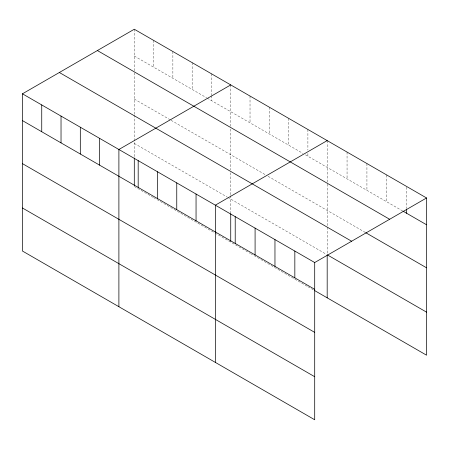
<?xml version="1.0" encoding="UTF-8"?>
<svg xmlns="http://www.w3.org/2000/svg" width="449" height="449" viewBox="0 0 449 449"><rect width="100%" height="100%" fill="white"/><g stroke="black" fill="none" stroke-linecap="round" stroke-linejoin="round"><path stroke-width="0.34" stroke-dasharray="2.25 1.68" d="M134.296 56.03L206.624 97.792M207.23 98.14L303.069 153.474M305.483 154.866L402.461 210.856M134.296 99.072L170.463 119.95M171.063 120.298L265.701 174.936M268.109 176.328L365.121 232.341M134.296 143.416L227.121 197.01M227.722 197.358L325.98 254.083M134.296 186.458L152.98 197.251M153.58 197.599L214.465 232.745M215.065 233.093L250.026 253.281M250.632 253.629L307.29 286.339M307.896 286.687L313.924 290.166M406.676 187.182L406.676 208.476M386.802 175.02L386.802 201.814M366.928 163.548L366.928 190.342M347.055 152.071L347.055 178.865M327.181 140.599L327.181 183.36M327.181 184.056L327.181 254.089M307.896 129.464L307.896 150.073M307.896 153.507L307.896 156.258M288.606 118.323L288.606 145.117M269.316 107.188L269.316 133.982M250.026 96.052L250.026 122.846M230.735 84.917L230.735 126.287M230.735 129.065L230.735 169.997M230.735 172.77L230.735 194.945M230.735 195.635L230.735 212.983M211.451 73.782L211.451 95.076M211.451 95.766L211.451 100.576M192.161 62.641L192.161 89.435M172.871 51.506L172.871 78.3M153.58 40.371L153.58 67.165M134.296 29.236L134.296 71.997M134.296 72.693L134.296 114.315M134.296 115.006L134.296 157.302"/><path stroke-width="0.67" d="M22.45 93.807L314.704 262.542L314.704 419.764L22.45 251.03L22.45 93.807L134.296 29.236L426.55 197.97L426.55 355.193L314.524 290.514M230.735 84.917L118.895 149.489L118.895 306.718M327.181 140.599L215.34 205.171L215.34 362.399M314.704 262.542L426.55 197.97M403.062 211.204L426.55 224.764M97.382 50.541L389.642 219.275M365.727 232.689L426.55 267.806M59.358 72.497L351.618 241.231M426.55 312.15L327.181 254.779L327.181 297.822M22.45 120.601L314.704 289.336M22.45 163.644L314.704 332.378M22.45 207.988L314.704 376.722M406.676 209.167L406.676 213.286M294.836 251.064L294.836 277.858M274.962 239.592L274.962 266.386M255.088 228.12L255.088 254.914M235.214 216.643L235.214 243.437M230.735 213.679L230.735 241.45M196.05 194.035L196.05 220.829M176.76 182.9L176.76 209.694M157.47 171.759L157.47 198.553M138.185 160.624L138.185 187.418M134.296 157.997L134.296 185.768M99.605 138.354L99.605 165.148M80.315 127.213L80.315 154.013M61.03 116.078L61.03 142.872M41.74 104.943L41.74 131.737"/></g></svg>
